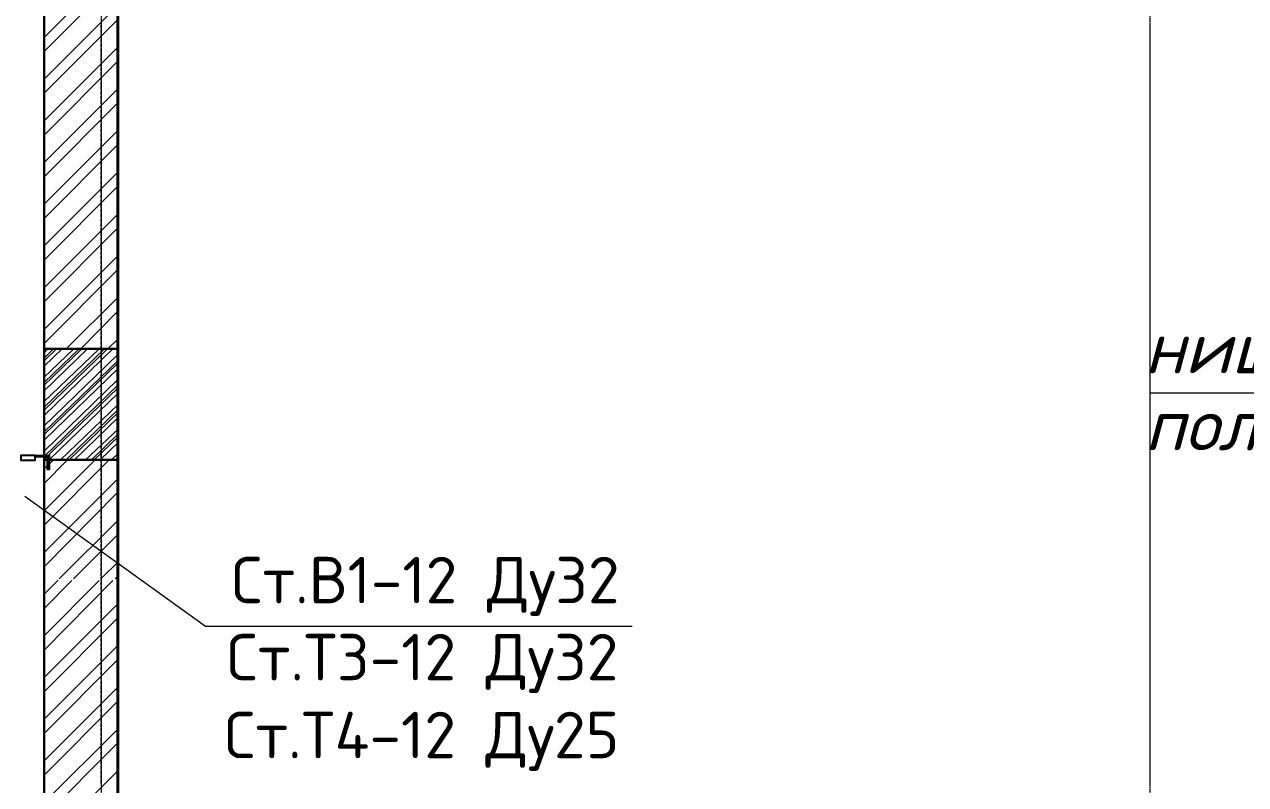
# Model space of a CAD drawing. Header units: millimetres. Extents: x -10178924 to 11692288, y -947381 to 58396.
# Drawn here: x 752193 to 758772, y -791397 to -787306 of the extents above; entities that cross this region are included whole.
import ezdxf

# ---------------------------------------------------------------- set-up
doc = ezdxf.new("R2010")
doc.units = ezdxf.units.MM
doc.linetypes.add('осевая', pattern=[50.8, 31.75, -6.35, 6.35, -6.35])
for name, color, linetype in [('PDF __0', 7, 'Continuous'), ('PDF _ВК_Выноски', 7, 'Continuous'), ('PDF _Стены внутр.1', 7, 'Continuous'), ('Стены внутр.1', 7, 'Continuous')]:
    doc.layers.add(name, color=color, linetype=linetype)
for name, color, linetype, true_color in [('PDF _Перегородки', 7, 'Continuous', 0x0037dd), ('PDF _Размеры осевые', 7, 'Continuous', 0x5d6970), ('PDF _штриховка', 7, 'Continuous', 0x95834a)]:
    doc.layers.add(name, color=color, linetype=linetype, true_color=true_color)
for name, color, linetype, lineweight in [('PDF _Текст', 7, 'Continuous', 5), ('Перегородки', 162, 'Continuous', 9), ('Размеры осевые', 153, 'Continuous', 9), ('ШТРИХОВКА', 252, 'Continuous', 15)]:
    doc.layers.add(name, color=color, linetype=linetype, lineweight=lineweight)
doc.styles.add('PDF ISOCPEUR', font='isocpeur.ttf')
doc.styles.add('PDF ISOCPEUR Italic', font='isocpeui.ttf')

# ---------------------------------------------------------------- blocks, each defined once
blk = doc.blocks.new('A$C5282721b')
at = {"layer": 'Перегородки', "lineweight": 20, "true_color": 0x000000, "transparency": 33554687}
h = blk.add_hatch(dxfattribs=at)
h.set_pattern_fill('ANSI32', color=18, scale=10, angle=359)
h.set_pattern_definition([(44, (3697.79, 237821.82), (-66.16621, 68.517116), []), (44, (3742.68, 237821.04), (-66.16621, 68.517116), [])])
h.paths.add_polyline_path([(30340.503, -8261.283), (29940.503, -8261.282), (29940.503, -8858.185), (30342.672, -8858.185)])
at = {"layer": 'ШТРИХОВКА', "ltscale": 100, "true_color": 0x000000, "transparency": 33554687}
h = blk.add_hatch(dxfattribs=at)
h.set_pattern_fill('ANSI31', color=18, scale=50)
h.set_pattern_definition([(45, (-102723.39, 24113.07), (-112.2532, 112.2532), [])])
h.paths.add_polyline_path([(30340.503, -8261.282), (29940.503, -8261.282), (29940.503, -5161.054), (30340.503, -5161.054), (30340.503, -5741.281)])
h = blk.add_hatch(dxfattribs=at)
h.set_pattern_fill('ANSI31', color=18, scale=50)
h.set_pattern_definition([(45, (-79853.19, 25128.16), (-112.2532, 112.2532), [])])
h.paths.add_polyline_path([(30308.806, -10037.639), (30340.503, -10057.45), (30340.503, -9982.609)], flags=16)
h.paths.add_polyline_path([(29940.503, -9500.003), (30274.939, -9500.003), (30340.503, -9500.003), (30340.503, -8858.185), (29940.503, -8858.185)])
h.paths.add_polyline_path([(30340.503, -9510.106), (29940.503, -9505.804), (29940.503, -15302.111), (27792.557, -15302.111), (27792.557, -15862.111), (30500.503, -15862.111), (30500.503, -12156.906), (44179.391, -12156.906), (44179.391, -11596.906), (30340.503, -11596.906)])
at = {"layer": 'Перегородки', "color": 18, "linetype": 'Continuous', "lineweight": 25, "true_color": 0x000000, "transparency": 33554687}
for p, q in [((30340.503, -8261.282), (29940.503, -8261.282)), ((30342.672, -8858.185), (29940.503, -8858.185))]:
    blk.add_line(p, q, dxfattribs=at)
at = {"layer": 'Размеры осевые', "color": 251, "linetype": 'осевая', "ltscale": 0.5, "transparency": 33554687}
for p, q in [((30250, -19000), (30250, 1500)), ((35900, -19000), (35900, 1500))]:
    blk.add_line(p, q, dxfattribs=at)
at = {"layer": 'Стены внутр.1', "color": 18, "linetype": 'Continuous', "true_color": 0x000000, "transparency": 33554687}
blk.add_line((30340.503, -8261.282), (29940.503, -8261.282), dxfattribs=at)
at = {"layer": 'Стены внутр.1', "color": 18, "linetype": 'Continuous', "true_color": 0x000000, "transparency": 33554687, "flags": 128}
for points in [[(29940.503, -4591.943), (29940.503, -8261.282)], [(30340.503, -11596.906), (30340.503, -4591.943)], [(29940.503, -8240.115), (29940.503, -10500.003)], [(29940.503, -10500.003), (29940.503, -11596.906)]]:
    blk.add_lwpolyline(points, dxfattribs=at)

msp = doc.modelspace()

# ---------------------------------------------------------------- linework, layer by layer
at = {"layer": 'PDF __0', "lineweight": 25}
msp.add_lwpolyline([(752250.3, -789625.5), (752174.1, -789625.5), (752174.1, -789650.9), (752250.3, -789650.9), (752250.3, -789625.5), (752326.5, -789625.5), (752326.5, -789701.7), (752318.1, -789701.7), (752318.1, -789633.9), (752250.3, -789633.9)], dxfattribs=at)
at = {"layer": 'PDF _ВК_Выноски', "lineweight": 13}
msp.add_lwpolyline([(752195.3, -789845.6), (753168.9, -790544.1), (753270.5, -790544.1), (755467.6, -790544.1)], dxfattribs=at)
at = {"layer": 'PDF _Перегородки', "color": 5, "lineweight": 25}
for points in [[(752694.8, -789054), (752296.9, -789054)], [(752699.1, -789650.9), (752296.9, -789650.9)]]:
    msp.add_lwpolyline(points, dxfattribs=at)
at = {"layer": 'PDF _Перегородки', "color": 5, "lineweight": 20}
for points in [[(752296.9, -789075.1), (752318.1, -789054)], [(752296.9, -789206.4), (752457.8, -789054)], [(752296.9, -789337.6), (752593.2, -789054)], [(752296.9, -789117.5), (752364.6, -789054)], [(752296.9, -789248.7), (752500.1, -789054)], [(752296.9, -789384.2), (752639.8, -789054)], [(752296.9, -789468.8), (752694.8, -789083.6)], [(752296.9, -789515.4), (752694.8, -789130.2)], [(752296.9, -789604.3), (752699, -789214.9)], [(752296.9, -789646.6), (752699, -789261.4)], [(752385.8, -789650.9), (752699.1, -789350.3)], [(752432.4, -789650.9), (752699.1, -789392.7)], [(752521.3, -789650.9), (752699.1, -789481.5)], [(752567.8, -789650.9), (752699.1, -789523.9)], [(752661, -789650.9), (752699.1, -789612.8)]]:
    msp.add_lwpolyline(points, dxfattribs=at)
at = {"layer": 'PDF _Размеры осевые', "lineweight": 9}
for points in [[(752605.9, -787305.6), (752605.9, -787305.6)], [(752605.9, -787326.8), (752605.9, -787309.8)], [(752605.9, -787331), (752605.9, -787331)], [(758257.5, -787305.6), (758257.5, -787305.6)], [(758257.5, -787326.8), (758257.5, -787309.8)], [(758257.5, -787331), (758257.5, -787331)], [(752605.9, -787352.2), (752605.9, -787335.2)], [(752605.9, -787356.4), (752605.9, -787356.4)], [(752605.9, -787377.6), (752605.9, -787360.6)], [(752605.9, -787381.8), (752605.9, -787381.8)], [(752605.9, -787403), (752605.9, -787386)], [(758257.5, -787352.2), (758257.5, -787335.2)], [(758257.5, -787356.4), (758257.5, -787356.4)], [(758257.5, -787377.6), (758257.5, -787360.6)], [(758257.5, -787381.8), (758257.5, -787381.8)], [(758257.5, -787403), (758257.5, -787386)], [(752605.9, -787407.2), (752605.9, -787407.2)], [(752605.9, -787428.4), (752605.9, -787411.4)], [(752605.9, -787432.6), (752605.9, -787432.6)], [(752605.9, -787453.8), (752605.9, -787436.8)], [(752605.9, -787458), (752605.9, -787458)], [(752605.9, -787479.2), (752605.9, -787462.2)], [(758257.5, -787407.2), (758257.5, -787407.2)], [(758257.5, -787428.4), (758257.5, -787411.4)], [(758257.5, -787432.6), (758257.5, -787432.6)], [(758257.5, -787453.8), (758257.5, -787436.8)], [(758257.5, -787458), (758257.5, -787458)], [(758257.5, -787479.2), (758257.5, -787462.2)], [(752605.9, -787483.4), (752605.9, -787483.4)], [(752605.9, -787504.6), (752605.9, -787487.6)], [(752605.9, -787508.8), (752605.9, -787508.8)], [(752605.9, -787530), (752605.9, -787513)], [(758257.5, -787483.4), (758257.5, -787483.4)], [(758257.5, -787504.6), (758257.5, -787487.6)], [(758257.5, -787508.8), (758257.5, -787508.8)], [(758257.5, -787530), (758257.5, -787513)], [(752605.9, -787534.2), (752605.9, -787534.2)], [(752605.9, -787555.4), (752605.9, -787538.4)], [(752605.9, -787559.6), (752605.9, -787559.6)], [(752605.9, -787580.8), (752605.9, -787563.8)], [(752605.9, -787585), (752605.9, -787585)], [(752605.9, -787606.2), (752605.9, -787589.2)], [(758257.5, -787534.2), (758257.5, -787534.2)], [(758257.5, -787555.4), (758257.5, -787538.4)], [(758257.5, -787559.6), (758257.5, -787559.6)], [(758257.5, -787580.8), (758257.5, -787563.8)], [(758257.5, -787585), (758257.5, -787585)], [(758257.5, -787606.2), (758257.5, -787589.2)], [(752605.9, -787610.4), (752605.9, -787610.4)], [(752605.9, -787631.6), (752605.9, -787614.6)], [(752605.9, -787635.8), (752605.9, -787635.8)], [(752605.9, -787657), (752605.9, -787640)], [(752605.9, -787661.2), (752605.9, -787661.2)], [(758257.5, -787610.4), (758257.5, -787610.4)], [(758257.5, -787631.6), (758257.5, -787614.6)], [(758257.5, -787635.8), (758257.5, -787635.8)], [(758257.5, -787657), (758257.5, -787640)], [(758257.5, -787661.2), (758257.5, -787661.2)], [(752605.9, -787682.4), (752605.9, -787665.4)], [(752605.9, -787686.6), (752605.9, -787686.6)], [(752605.9, -787707.8), (752605.9, -787690.8)], [(752605.9, -787712), (752605.9, -787712)], [(752605.9, -787733.2), (752605.9, -787716.2)], [(758257.5, -787682.4), (758257.5, -787665.4)], [(758257.5, -787686.6), (758257.5, -787686.6)], [(758257.5, -787707.8), (758257.5, -787690.8)], [(758257.5, -787712), (758257.5, -787712)], [(758257.5, -787733.2), (758257.5, -787716.2)], [(752605.9, -787737.4), (752605.9, -787737.4)], [(752605.9, -787758.6), (752605.9, -787741.6)], [(752605.9, -787762.8), (752605.9, -787762.8)], [(752605.9, -787784), (752605.9, -787767)], [(752605.9, -787788.2), (752605.9, -787788.2)], [(752605.9, -787809.4), (752605.9, -787792.4)], [(758257.5, -787737.4), (758257.5, -787737.4)], [(758257.5, -787758.6), (758257.5, -787741.6)], [(758257.5, -787762.8), (758257.5, -787762.8)], [(758257.5, -787784), (758257.5, -787767)], [(758257.5, -787788.2), (758257.5, -787788.2)], [(758257.5, -787809.4), (758257.5, -787792.4)], [(752605.9, -787813.6), (752605.9, -787813.6)], [(752605.9, -787834.8), (752605.9, -787817.8)], [(752605.9, -787839), (752605.9, -787839)], [(752605.9, -787860.2), (752605.9, -787843.2)], [(758257.5, -787813.6), (758257.5, -787813.6)], [(758257.5, -787834.8), (758257.5, -787817.8)], [(758257.5, -787839), (758257.5, -787839)], [(758257.5, -787860.2), (758257.5, -787843.2)], [(752605.9, -787864.4), (752605.9, -787864.4)], [(752605.9, -787885.6), (752605.9, -787868.6)], [(752605.9, -787889.8), (752605.9, -787889.8)], [(752605.9, -787911), (752605.9, -787894)], [(752605.9, -787915.2), (752605.9, -787915.2)], [(752605.9, -787936.4), (752605.9, -787919.4)], [(758257.5, -787864.4), (758257.5, -787864.4)], [(758257.5, -787885.6), (758257.5, -787868.6)], [(758257.5, -787889.8), (758257.5, -787889.8)], [(758257.5, -787911), (758257.5, -787894)], [(758257.5, -787915.2), (758257.5, -787915.2)], [(758257.5, -787936.4), (758257.5, -787919.4)], [(752605.9, -787940.6), (752605.9, -787940.6)], [(752605.9, -787961.8), (752605.9, -787944.8)], [(752605.9, -787966), (752605.9, -787966)], [(752605.9, -787987.2), (752605.9, -787970.2)], [(758257.5, -787940.6), (758257.5, -787940.6)], [(758257.5, -787961.8), (758257.5, -787944.8)], [(758257.5, -787966), (758257.5, -787966)], [(758257.5, -787987.2), (758257.5, -787970.2)], [(752605.9, -787991.4), (752605.9, -787991.4)], [(752605.9, -788012.6), (752605.9, -787995.6)], [(752605.9, -788016.8), (752605.9, -788016.8)], [(752605.9, -788038), (752605.9, -788021)], [(752605.9, -788042.2), (752605.9, -788042.2)], [(752605.9, -788063.4), (752605.9, -788046.4)], [(758257.5, -787991.4), (758257.5, -787991.4)], [(758257.5, -788012.6), (758257.5, -787995.6)], [(758257.5, -788016.8), (758257.5, -788016.8)], [(758257.5, -788038), (758257.5, -788021)], [(758257.5, -788042.2), (758257.5, -788042.2)], [(758257.5, -788063.4), (758257.5, -788046.4)], [(752605.9, -788067.6), (752605.9, -788067.6)], [(752605.9, -788088.8), (752605.9, -788071.8)], [(752605.9, -788093), (752605.9, -788093)], [(752605.9, -788114.2), (752605.9, -788097.2)], [(752605.9, -788118.4), (752605.9, -788118.4)], [(758257.5, -788067.6), (758257.5, -788067.6)], [(758257.5, -788088.8), (758257.5, -788071.8)], [(758257.5, -788093), (758257.5, -788093)], [(758257.5, -788114.2), (758257.5, -788097.2)], [(758257.5, -788118.4), (758257.5, -788118.4)], [(752605.9, -788139.6), (752605.9, -788122.6)], [(752605.9, -788143.8), (752605.9, -788143.8)], [(752605.9, -788165), (752605.9, -788148)], [(752605.9, -788169.2), (752605.9, -788169.2)], [(752605.9, -788190.4), (752605.9, -788173.4)], [(758257.5, -788139.6), (758257.5, -788122.6)], [(758257.5, -788143.8), (758257.5, -788143.8)], [(758257.5, -788165), (758257.5, -788148)], [(758257.5, -788169.2), (758257.5, -788169.2)], [(758257.5, -788190.4), (758257.5, -788173.4)], [(752605.9, -788194.6), (752605.9, -788194.6)], [(752605.9, -788215.8), (752605.9, -788198.8)], [(752605.9, -788220), (752605.9, -788220)], [(752605.9, -788241.2), (752605.9, -788224.2)], [(752605.9, -788245.4), (752605.9, -788245.4)], [(752605.9, -788266.6), (752605.9, -788249.6)], [(758257.5, -788194.6), (758257.5, -788194.6)], [(758257.5, -788215.8), (758257.5, -788198.8)], [(758257.5, -788220), (758257.5, -788220)], [(758257.5, -788241.2), (758257.5, -788224.2)], [(758257.5, -788245.4), (758257.5, -788245.4)], [(758257.5, -788266.6), (758257.5, -788249.6)], [(752605.9, -788270.8), (752605.9, -788270.8)], [(752605.9, -788292), (752605.9, -788275)], [(752605.9, -788296.2), (752605.9, -788296.2)], [(752605.9, -788317.4), (752605.9, -788300.4)], [(758257.5, -788270.8), (758257.5, -788270.8)], [(758257.5, -788292), (758257.5, -788275)], [(758257.5, -788296.2), (758257.5, -788296.2)], [(758257.5, -788317.4), (758257.5, -788300.4)], [(752605.9, -788321.6), (752605.9, -788321.6)], [(752605.9, -788342.8), (752605.9, -788325.8)], [(752605.9, -788347), (752605.9, -788347)], [(752605.9, -788368.2), (752605.9, -788351.2)], [(752605.9, -788372.4), (752605.9, -788372.4)], [(752605.9, -788393.6), (752605.9, -788376.6)], [(758257.5, -788321.6), (758257.5, -788321.6)], [(758257.5, -788342.8), (758257.5, -788325.8)], [(758257.5, -788347), (758257.5, -788347)], [(758257.5, -788368.2), (758257.5, -788351.2)], [(758257.5, -788372.4), (758257.5, -788372.4)], [(758257.5, -788393.6), (758257.5, -788376.6)], [(752605.9, -788397.8), (752605.9, -788397.8)], [(752605.9, -788419), (752605.9, -788402)], [(752605.9, -788423.2), (752605.9, -788423.2)], [(752605.9, -788444.4), (752605.9, -788427.4)], [(752605.9, -788448.6), (752605.9, -788448.6)], [(758257.5, -788397.8), (758257.5, -788397.8)], [(758257.5, -788419), (758257.5, -788402)], [(758257.5, -788423.2), (758257.5, -788423.2)], [(758257.5, -788444.4), (758257.5, -788427.4)], [(758257.5, -788448.6), (758257.5, -788448.6)], [(752605.9, -788469.8), (752605.9, -788452.8)], [(752605.9, -788474), (752605.9, -788474)], [(752605.9, -788495.2), (752605.9, -788478.2)], [(752605.9, -788499.4), (752605.9, -788499.4)], [(752605.9, -788520.6), (752605.9, -788503.6)], [(758257.5, -788469.8), (758257.5, -788452.8)], [(758257.5, -788474), (758257.5, -788474)], [(758257.5, -788495.2), (758257.5, -788478.2)], [(758257.5, -788499.4), (758257.5, -788499.4)], [(758257.5, -788520.6), (758257.5, -788503.6)], [(752605.9, -788524.8), (752605.9, -788524.8)], [(752605.9, -788546), (752605.9, -788529)], [(752605.9, -788550.2), (752605.9, -788550.2)], [(752605.9, -788571.4), (752605.9, -788554.4)], [(752605.9, -788575.6), (752605.9, -788575.6)], [(752605.9, -788596.8), (752605.9, -788579.8)], [(758257.5, -788524.8), (758257.5, -788524.8)], [(758257.5, -788546), (758257.5, -788529)], [(758257.5, -788550.2), (758257.5, -788550.2)], [(758257.5, -788571.4), (758257.5, -788554.4)], [(758257.5, -788575.6), (758257.5, -788575.6)], [(758257.5, -788596.8), (758257.5, -788579.8)], [(752605.9, -788601), (752605.9, -788601)], [(752605.9, -788622.2), (752605.9, -788605.2)], [(752605.9, -788626.4), (752605.9, -788626.4)], [(752605.9, -788647.6), (752605.9, -788630.6)], [(758257.5, -788601), (758257.5, -788601)], [(758257.5, -788622.2), (758257.5, -788605.2)], [(758257.5, -788626.4), (758257.5, -788626.4)], [(758257.5, -788647.6), (758257.5, -788630.6)], [(752605.9, -788651.8), (752605.9, -788651.8)], [(752605.9, -788673), (752605.9, -788656)], [(752605.9, -788677.2), (752605.9, -788677.2)], [(752605.9, -788698.4), (752605.9, -788681.4)], [(752605.9, -788702.6), (752605.9, -788702.6)], [(752605.9, -788723.8), (752605.9, -788706.8)], [(758257.5, -788651.8), (758257.5, -788651.8)], [(758257.5, -788673), (758257.5, -788656)], [(758257.5, -788677.2), (758257.5, -788677.2)], [(758257.5, -788698.4), (758257.5, -788681.4)], [(758257.5, -788702.6), (758257.5, -788702.6)], [(758257.5, -788723.8), (758257.5, -788706.8)], [(752605.9, -788728), (752605.9, -788728)], [(752605.9, -788749.2), (752605.9, -788732.2)], [(752605.9, -788753.4), (752605.9, -788753.4)], [(752605.9, -788774.6), (752605.9, -788757.6)], [(752605.9, -788778.8), (752605.9, -788778.8)], [(758257.5, -788728), (758257.5, -788728)], [(758257.5, -788749.2), (758257.5, -788732.2)], [(758257.5, -788753.4), (758257.5, -788753.4)], [(758257.5, -788774.6), (758257.5, -788757.6)], [(758257.5, -788778.8), (758257.5, -788778.8)], [(752605.9, -788800), (752605.9, -788783)], [(752605.9, -788804.2), (752605.9, -788804.2)], [(752605.9, -788825.4), (752605.9, -788808.4)], [(752605.9, -788829.6), (752605.9, -788829.6)], [(752605.9, -788850.8), (752605.9, -788833.8)], [(758257.5, -788800), (758257.5, -788783)], [(758257.5, -788804.2), (758257.5, -788804.2)], [(758257.5, -788825.4), (758257.5, -788808.4)], [(758257.5, -788829.6), (758257.5, -788829.6)], [(758257.5, -788850.8), (758257.5, -788833.8)], [(752605.9, -788855), (752605.9, -788855)], [(752605.9, -788876.2), (752605.9, -788859.2)], [(752605.9, -788880.4), (752605.9, -788880.4)], [(752605.9, -788901.6), (752605.9, -788884.6)], [(752605.9, -788905.8), (752605.9, -788905.8)], [(752605.9, -788927), (752605.9, -788910)], [(758257.5, -788855), (758257.5, -788855)], [(758257.5, -788876.2), (758257.5, -788859.2)], [(758257.5, -788880.4), (758257.5, -788880.4)], [(758257.5, -788901.6), (758257.5, -788884.6)], [(758257.5, -788905.8), (758257.5, -788905.8)], [(758257.5, -788927), (758257.5, -788910)], [(752605.9, -788931.2), (752605.9, -788931.2)], [(752605.9, -788952.4), (752605.9, -788935.4)], [(752605.9, -788956.6), (752605.9, -788956.6)], [(752605.9, -788977.8), (752605.9, -788960.8)], [(758257.5, -788931.2), (758257.5, -788931.2)], [(758257.5, -788952.4), (758257.5, -788935.4)], [(758257.5, -788956.6), (758257.5, -788956.6)], [(758257.5, -788977.8), (758257.5, -788960.8)], [(752605.9, -788982), (752605.9, -788982)], [(752605.9, -789003.2), (752605.9, -788986.2)], [(752605.9, -789007.4), (752605.9, -789007.4)], [(752605.9, -789028.6), (752605.9, -789011.6)], [(752605.9, -789032.8), (752605.9, -789032.8)], [(752605.9, -789054), (752605.9, -789037)], [(758257.5, -788982), (758257.5, -788982)], [(758257.5, -789003.2), (758257.5, -788986.2)], [(758257.5, -789007.4), (758257.5, -789007.4)], [(758257.5, -789028.6), (758257.5, -789011.6)], [(758257.5, -789032.8), (758257.5, -789032.8)], [(758257.5, -789054), (758257.5, -789037)], [(752605.9, -789058.2), (752605.9, -789058.2)], [(752605.9, -789079.4), (752605.9, -789062.4)], [(752605.9, -789083.6), (752605.9, -789083.6)], [(752605.9, -789104.8), (752605.9, -789087.8)], [(758257.5, -789058.2), (758257.5, -789058.2)], [(758257.5, -789079.4), (758257.5, -789062.4)], [(758257.5, -789083.6), (758257.5, -789083.6)], [(758257.5, -789104.8), (758257.5, -789087.8)], [(752605.9, -789109), (752605.9, -789109)], [(752605.9, -789130.2), (752605.9, -789113.2)], [(752605.9, -789134.4), (752605.9, -789134.4)], [(752605.9, -789155.6), (752605.9, -789138.6)], [(752605.9, -789159.8), (752605.9, -789159.8)], [(752605.9, -789181), (752605.9, -789164)], [(758257.5, -789109), (758257.5, -789109)], [(758257.5, -789130.2), (758257.5, -789113.2)], [(758257.5, -789134.4), (758257.5, -789134.4)], [(758257.5, -789155.6), (758257.5, -789138.6)], [(758257.5, -789159.8), (758257.5, -789159.8)], [(758257.5, -789181), (758257.5, -789164)], [(752605.9, -789185.2), (752605.9, -789185.2)], [(752605.9, -789206.4), (752605.9, -789189.4)], [(752605.9, -789210.6), (752605.9, -789210.6)], [(752605.9, -789231.8), (752605.9, -789214.8)], [(752605.9, -789236), (752605.9, -789236)], [(752605.9, -789257.2), (752605.9, -789240.2)], [(758257.5, -789185.2), (758257.5, -789185.2)], [(758257.5, -789206.4), (758257.5, -789189.4)], [(758257.5, -789210.6), (758257.5, -789210.6)], [(758257.5, -789231.8), (758257.5, -789214.8)], [(758257.5, -789236), (758257.5, -789236)], [(758257.5, -789257.2), (758257.5, -789240.2)], [(752605.9, -789261.4), (752605.9, -789261.4)], [(752605.9, -789282.6), (752605.9, -789265.6)], [(752605.9, -789286.8), (752605.9, -789286.8)], [(752605.9, -789308), (752605.9, -789291)], [(758257.5, -789261.4), (758257.5, -789261.4)], [(758257.5, -789282.6), (758257.5, -789265.6)], [(758257.5, -789286.8), (758257.5, -789286.8)], [(758257.5, -789308), (758257.5, -789291)], [(752605.9, -789312.2), (752605.9, -789312.2)], [(752605.9, -789333.4), (752605.9, -789316.4)], [(752605.9, -789337.6), (752605.9, -789337.6)], [(752605.9, -789358.8), (752605.9, -789341.8)], [(752605.9, -789363), (752605.9, -789363)], [(752605.9, -789384.2), (752605.9, -789367.2)], [(758257.5, -789312.2), (758257.5, -789312.2)], [(758257.5, -789333.4), (758257.5, -789316.4)], [(758257.5, -789337.6), (758257.5, -789337.6)], [(758257.5, -789358.8), (758257.5, -789341.8)], [(758257.5, -789363), (758257.5, -789363)], [(758257.5, -789384.2), (758257.5, -789367.2)], [(752605.9, -789388.4), (752605.9, -789388.4)], [(752605.9, -789409.6), (752605.9, -789392.6)], [(752605.9, -789413.8), (752605.9, -789413.8)], [(752605.9, -789435), (752605.9, -789418)], [(758257.5, -789388.4), (758257.5, -789388.4)], [(758257.5, -789409.6), (758257.5, -789392.6)], [(758257.5, -789413.8), (758257.5, -789413.8)], [(758257.5, -789435), (758257.5, -789418)], [(752605.9, -789439.2), (752605.9, -789439.2)], [(752605.9, -789460.4), (752605.9, -789443.4)], [(752605.9, -789464.6), (752605.9, -789464.6)], [(752605.9, -789485.8), (752605.9, -789468.8)], [(752605.9, -789490), (752605.9, -789490)], [(752605.9, -789511.2), (752605.9, -789494.2)], [(758257.5, -789439.2), (758257.5, -789439.2)], [(758257.5, -789460.4), (758257.5, -789443.4)], [(758257.5, -789464.6), (758257.5, -789464.6)], [(758257.5, -789485.8), (758257.5, -789468.8)], [(758257.5, -789490), (758257.5, -789490)], [(758257.5, -789511.2), (758257.5, -789494.2)], [(752605.9, -789515.4), (752605.9, -789515.4)], [(752605.9, -789536.6), (752605.9, -789519.6)], [(752605.9, -789540.8), (752605.9, -789540.8)], [(752605.9, -789562), (752605.9, -789545)], [(752605.9, -789566.2), (752605.9, -789566.2)], [(758257.5, -789515.4), (758257.5, -789515.4)], [(758257.5, -789536.6), (758257.5, -789519.6)], [(758257.5, -789540.8), (758257.5, -789540.8)], [(758257.5, -789562), (758257.5, -789545)], [(758257.5, -789566.2), (758257.5, -789566.2)], [(752605.9, -789587.4), (752605.9, -789570.4)], [(752605.9, -789591.6), (752605.9, -789591.6)], [(752605.9, -789612.8), (752605.9, -789595.8)], [(752605.9, -789617), (752605.9, -789617)], [(752605.9, -789638.2), (752605.9, -789621.2)], [(758257.5, -789587.4), (758257.5, -789570.4)], [(758257.5, -789591.6), (758257.5, -789591.6)], [(758257.5, -789612.8), (758257.5, -789595.8)], [(758257.5, -789617), (758257.5, -789617)], [(758257.5, -789638.2), (758257.5, -789621.2)], [(752605.9, -789642.4), (752605.9, -789642.4)], [(752605.9, -789663.6), (752605.9, -789646.6)], [(752605.9, -789667.8), (752605.9, -789667.8)], [(752605.9, -789689), (752605.9, -789672)], [(752605.9, -789693.2), (752605.9, -789693.2)], [(752605.9, -789714.4), (752605.9, -789697.4)], [(758257.5, -789642.4), (758257.5, -789642.4)], [(758257.5, -789663.6), (758257.5, -789646.6)], [(758257.5, -789667.8), (758257.5, -789667.8)], [(758257.5, -789689), (758257.5, -789672)], [(758257.5, -789693.2), (758257.5, -789693.2)], [(758257.5, -789714.4), (758257.5, -789697.4)], [(752605.9, -789718.6), (752605.9, -789718.6)], [(752605.9, -789739.8), (752605.9, -789722.8)], [(752605.9, -789744), (752605.9, -789744)], [(752605.9, -789765.2), (752605.9, -789748.2)], [(758257.5, -789718.6), (758257.5, -789718.6)], [(758257.5, -789739.8), (758257.5, -789722.8)], [(758257.5, -789744), (758257.5, -789744)], [(758257.5, -789765.2), (758257.5, -789748.2)], [(752605.9, -789769.4), (752605.9, -789769.4)], [(752605.9, -789790.6), (752605.9, -789773.6)], [(752605.9, -789794.8), (752605.9, -789794.8)], [(752605.9, -789816), (752605.9, -789799)], [(752605.9, -789820.2), (752605.9, -789820.2)], [(752605.9, -789841.4), (752605.9, -789824.4)], [(758257.5, -789769.4), (758257.5, -789769.4)], [(758257.5, -789790.6), (758257.5, -789773.6)], [(758257.5, -789794.8), (758257.5, -789794.8)], [(758257.5, -789816), (758257.5, -789799)], [(758257.5, -789820.2), (758257.5, -789820.2)], [(758257.5, -789841.4), (758257.5, -789824.4)], [(752605.9, -789845.6), (752605.9, -789845.6)], [(752605.9, -789866.8), (752605.9, -789849.8)], [(752605.9, -789871), (752605.9, -789871)], [(752605.9, -789892.2), (752605.9, -789875.2)], [(752605.9, -789896.4), (752605.9, -789896.4)], [(758257.5, -789845.6), (758257.5, -789845.6)], [(758257.5, -789866.8), (758257.5, -789849.8)], [(758257.5, -789871), (758257.5, -789871)], [(758257.5, -789892.2), (758257.5, -789875.2)], [(758257.5, -789896.4), (758257.5, -789896.4)], [(752605.9, -789917.6), (752605.9, -789900.6)], [(752605.9, -789921.8), (752605.9, -789921.8)], [(752605.9, -789943), (752605.9, -789926)], [(752605.9, -789947.2), (752605.9, -789947.2)], [(752605.9, -789968.4), (752605.9, -789951.4)], [(758257.5, -789917.6), (758257.5, -789900.6)], [(758257.5, -789921.8), (758257.5, -789921.8)], [(758257.5, -789943), (758257.5, -789926)], [(758257.5, -789947.2), (758257.5, -789947.2)], [(758257.5, -789968.4), (758257.5, -789951.4)], [(752605.9, -789972.6), (752605.9, -789972.6)], [(752605.9, -789993.8), (752605.9, -789976.8)], [(752605.9, -789998), (752605.9, -789998)], [(752605.9, -790019.2), (752605.9, -790002.2)], [(752605.9, -790023.4), (752605.9, -790023.4)], [(752605.9, -790044.6), (752605.9, -790027.6)], [(758257.5, -789972.6), (758257.5, -789972.6)], [(758257.5, -789993.8), (758257.5, -789976.8)], [(758257.5, -789998), (758257.5, -789998)], [(758257.5, -790019.2), (758257.5, -790002.2)], [(758257.5, -790023.4), (758257.5, -790023.4)], [(758257.5, -790044.6), (758257.5, -790027.6)], [(752605.9, -790048.8), (752605.9, -790048.8)], [(752605.9, -790070), (752605.9, -790053)], [(752605.9, -790074.2), (752605.9, -790074.2)], [(752605.9, -790095.4), (752605.9, -790078.4)], [(758257.5, -790048.8), (758257.5, -790048.8)], [(758257.5, -790070), (758257.5, -790053)], [(758257.5, -790074.2), (758257.5, -790074.2)], [(758257.5, -790095.4), (758257.5, -790078.4)], [(752605.9, -790099.6), (752605.9, -790099.6)], [(752605.9, -790120.8), (752605.9, -790103.8)], [(752605.9, -790125), (752605.9, -790125)], [(752605.9, -790146.2), (752605.9, -790129.2)], [(752605.9, -790150.4), (752605.9, -790150.4)], [(752605.9, -790171.6), (752605.9, -790154.6)], [(758257.5, -790099.6), (758257.5, -790099.6)], [(758257.5, -790120.8), (758257.5, -790103.8)], [(758257.5, -790125), (758257.5, -790125)], [(758257.5, -790146.2), (758257.5, -790129.2)], [(758257.5, -790150.4), (758257.5, -790150.4)], [(758257.5, -790171.6), (758257.5, -790154.6)], [(752605.9, -790175.8), (752605.9, -790175.8)], [(752605.9, -790197), (752605.9, -790180)], [(752605.9, -790201.2), (752605.9, -790201.2)], [(752605.9, -790222.4), (752605.9, -790205.4)], [(752605.9, -790226.6), (752605.9, -790226.6)], [(758257.5, -790175.8), (758257.5, -790175.8)], [(758257.5, -790197), (758257.5, -790180)], [(758257.5, -790201.2), (758257.5, -790201.2)], [(758257.5, -790222.4), (758257.5, -790205.4)], [(758257.5, -790226.6), (758257.5, -790226.6)], [(752605.9, -790247.8), (752605.9, -790230.8)], [(752605.9, -790252), (752605.9, -790252)], [(752605.9, -790273.2), (752605.9, -790256.2)], [(752605.9, -790277.4), (752605.9, -790277.4)], [(752605.9, -790298.6), (752605.9, -790281.6)], [(758257.5, -790247.8), (758257.5, -790230.8)], [(758257.5, -790252), (758257.5, -790252)], [(758257.5, -790273.2), (758257.5, -790256.2)], [(758257.5, -790277.4), (758257.5, -790277.4)], [(758257.5, -790298.6), (758257.5, -790281.6)], [(752605.9, -790302.8), (752605.9, -790302.8)], [(752605.9, -790324), (752605.9, -790307)], [(752605.9, -790328.2), (752605.9, -790328.2)], [(752605.9, -790349.4), (752605.9, -790332.4)], [(752605.9, -790353.6), (752605.9, -790353.6)], [(752605.9, -790374.8), (752605.9, -790357.8)], [(758257.5, -790302.8), (758257.5, -790302.8)], [(758257.5, -790324), (758257.5, -790307)], [(758257.5, -790328.2), (758257.5, -790328.2)], [(758257.5, -790349.4), (758257.5, -790332.4)], [(758257.5, -790353.6), (758257.5, -790353.6)], [(758257.5, -790374.8), (758257.5, -790357.8)], [(752605.9, -790379), (752605.9, -790379)], [(752605.9, -790400.2), (752605.9, -790383.2)], [(752605.9, -790404.4), (752605.9, -790404.4)], [(752605.9, -790425.6), (752605.9, -790408.6)], [(758257.5, -790379), (758257.5, -790379)], [(758257.5, -790400.2), (758257.5, -790383.2)], [(758257.5, -790404.4), (758257.5, -790404.4)], [(758257.5, -790425.6), (758257.5, -790408.6)], [(752605.9, -790429.8), (752605.9, -790429.8)], [(752605.9, -790451), (752605.9, -790434)], [(752605.9, -790455.2), (752605.9, -790455.2)], [(752605.9, -790476.4), (752605.9, -790459.4)], [(752605.9, -790480.6), (752605.9, -790480.6)], [(752605.9, -790501.8), (752605.9, -790484.8)], [(758257.5, -790429.8), (758257.5, -790429.8)], [(758257.5, -790451), (758257.5, -790434)], [(758257.5, -790455.2), (758257.5, -790455.2)], [(758257.5, -790476.4), (758257.5, -790459.4)], [(758257.5, -790480.6), (758257.5, -790480.6)], [(758257.5, -790501.8), (758257.5, -790484.8)], [(752605.9, -790506), (752605.9, -790506)], [(752605.9, -790527.2), (752605.9, -790510.2)], [(752605.9, -790531.4), (752605.9, -790531.4)], [(752605.9, -790552.6), (752605.9, -790535.6)], [(758257.5, -790506), (758257.5, -790506)], [(758257.5, -790527.2), (758257.5, -790510.2)], [(758257.5, -790531.4), (758257.5, -790531.4)], [(758257.5, -790552.6), (758257.5, -790535.6)], [(752605.9, -790556.8), (752605.9, -790556.8)], [(752605.9, -790578), (752605.9, -790561)], [(752605.9, -790582.2), (752605.9, -790582.2)], [(752605.9, -790603.4), (752605.9, -790586.4)], [(752605.9, -790607.6), (752605.9, -790607.6)], [(752605.9, -790628.8), (752605.9, -790611.8)], [(758257.5, -790556.8), (758257.5, -790556.8)], [(758257.5, -790578), (758257.5, -790561)], [(758257.5, -790582.2), (758257.5, -790582.2)], [(758257.5, -790603.4), (758257.5, -790586.4)], [(758257.5, -790607.6), (758257.5, -790607.6)], [(758257.5, -790628.8), (758257.5, -790611.8)], [(752605.9, -790633), (752605.9, -790633)], [(752605.9, -790654.2), (752605.9, -790637.2)], [(752605.9, -790658.4), (752605.9, -790658.4)], [(752605.9, -790679.6), (752605.9, -790662.7)], [(752605.9, -790683.8), (752605.9, -790683.8)], [(758257.5, -790633), (758257.5, -790633)], [(758257.5, -790654.2), (758257.5, -790637.2)], [(758257.5, -790658.4), (758257.5, -790658.4)], [(758257.5, -790679.6), (758257.5, -790662.7)], [(758257.5, -790683.8), (758257.5, -790683.8)], [(752605.9, -790705), (752605.9, -790688)], [(752605.9, -790709.2), (752605.9, -790709.2)], [(752605.9, -790730.4), (752605.9, -790713.4)], [(752605.9, -790734.6), (752605.9, -790734.6)], [(752605.9, -790755.8), (752605.9, -790738.8)], [(758257.5, -790705), (758257.5, -790688)], [(758257.5, -790709.2), (758257.5, -790709.2)], [(758257.5, -790730.4), (758257.5, -790713.4)], [(758257.5, -790734.6), (758257.5, -790734.6)], [(758257.5, -790755.8), (758257.5, -790738.8)], [(752605.9, -790760), (752605.9, -790760)], [(752605.9, -790781.2), (752605.9, -790764.2)], [(752605.9, -790785.4), (752605.9, -790785.4)], [(752605.9, -790806.6), (752605.9, -790789.7)], [(752605.9, -790810.8), (752605.9, -790810.8)], [(752605.9, -790832), (752605.9, -790815)], [(758257.5, -790760), (758257.5, -790760)], [(758257.5, -790781.2), (758257.5, -790764.2)], [(758257.5, -790785.4), (758257.5, -790785.4)], [(758257.5, -790806.6), (758257.5, -790789.7)], [(758257.5, -790810.8), (758257.5, -790810.8)], [(758257.5, -790832), (758257.5, -790815)], [(752605.9, -790836.2), (752605.9, -790836.2)], [(752605.9, -790857.4), (752605.9, -790840.4)], [(752605.9, -790861.6), (752605.9, -790861.6)], [(752605.9, -790882.8), (752605.9, -790865.9)], [(758257.5, -790836.2), (758257.5, -790836.2)], [(758257.5, -790857.4), (758257.5, -790840.4)], [(758257.5, -790861.6), (758257.5, -790861.6)], [(758257.5, -790882.8), (758257.5, -790865.9)], [(752605.9, -790887), (752605.9, -790887)], [(752605.9, -790908.2), (752605.9, -790891.3)], [(752605.9, -790912.4), (752605.9, -790912.4)], [(752605.9, -790933.6), (752605.9, -790916.7)], [(752605.9, -790937.8), (752605.9, -790937.8)], [(752605.9, -790959), (752605.9, -790942)], [(758257.5, -790887), (758257.5, -790887)], [(758257.5, -790908.2), (758257.5, -790891.3)], [(758257.5, -790912.4), (758257.5, -790912.4)], [(758257.5, -790933.6), (758257.5, -790916.7)], [(758257.5, -790937.8), (758257.5, -790937.8)], [(758257.5, -790959), (758257.5, -790942)], [(752605.9, -790963.2), (752605.9, -790963.2)], [(752605.9, -790984.4), (752605.9, -790967.4)], [(752605.9, -790988.6), (752605.9, -790988.6)], [(752605.9, -791009.8), (752605.9, -790992.9)], [(752605.9, -791014), (752605.9, -791014)], [(758257.5, -790963.2), (758257.5, -790963.2)], [(758257.5, -790984.4), (758257.5, -790967.4)], [(758257.5, -790988.6), (758257.5, -790988.6)], [(758257.5, -791009.8), (758257.5, -790992.9)], [(758257.5, -791014), (758257.5, -791014)], [(752605.9, -791035.2), (752605.9, -791018.3)], [(752605.9, -791039.4), (752605.9, -791039.4)], [(752605.9, -791060.6), (752605.9, -791043.7)], [(752605.9, -791064.8), (752605.9, -791064.8)], [(752605.9, -791086), (752605.9, -791069)], [(758257.5, -791035.2), (758257.5, -791018.3)], [(758257.5, -791039.4), (758257.5, -791039.4)], [(758257.5, -791060.6), (758257.5, -791043.7)], [(758257.5, -791064.8), (758257.5, -791064.8)], [(758257.5, -791086), (758257.5, -791069)], [(752605.9, -791090.2), (752605.9, -791090.2)], [(752605.9, -791111.4), (752605.9, -791094.5)], [(752605.9, -791115.6), (752605.9, -791115.6)], [(752605.9, -791136.8), (752605.9, -791119.9)], [(752605.9, -791141), (752605.9, -791141)], [(752605.9, -791162.2), (752605.9, -791145.3)], [(758257.5, -791090.2), (758257.5, -791090.2)], [(758257.5, -791111.4), (758257.5, -791094.5)], [(758257.5, -791115.6), (758257.5, -791115.6)], [(758257.5, -791136.8), (758257.5, -791119.9)], [(758257.5, -791141), (758257.5, -791141)], [(758257.5, -791162.2), (758257.5, -791145.3)], [(752605.9, -791166.4), (752605.9, -791166.4)], [(752605.9, -791187.6), (752605.9, -791170.7)], [(752605.9, -791191.8), (752605.9, -791191.8)], [(752605.9, -791213), (752605.9, -791196)], [(758257.5, -791166.4), (758257.5, -791166.4)], [(758257.5, -791187.6), (758257.5, -791170.7)], [(758257.5, -791191.8), (758257.5, -791191.8)], [(758257.5, -791213), (758257.5, -791196)], [(752605.9, -791217.2), (752605.9, -791217.2)], [(752605.9, -791238.4), (752605.9, -791221.5)], [(752605.9, -791242.6), (752605.9, -791242.6)], [(752605.9, -791263.8), (752605.9, -791246.9)], [(752605.9, -791268), (752605.9, -791268)], [(752605.9, -791289.2), (752605.9, -791272.3)], [(758257.5, -791217.2), (758257.5, -791217.2)], [(758257.5, -791238.4), (758257.5, -791221.5)], [(758257.5, -791242.6), (758257.5, -791242.6)], [(758257.5, -791263.8), (758257.5, -791246.9)], [(758257.5, -791268), (758257.5, -791268)], [(758257.5, -791289.2), (758257.5, -791272.3)], [(752605.9, -791293.4), (752605.9, -791293.4)], [(752605.9, -791314.6), (752605.9, -791297.7)], [(752605.9, -791318.8), (752605.9, -791318.8)], [(752605.9, -791340), (752605.9, -791323.1)], [(752605.9, -791344.2), (752605.9, -791344.2)], [(758257.5, -791293.4), (758257.5, -791293.4)], [(758257.5, -791314.6), (758257.5, -791297.7)], [(758257.5, -791318.8), (758257.5, -791318.8)], [(758257.5, -791340), (758257.5, -791323.1)], [(758257.5, -791344.2), (758257.5, -791344.2)], [(752605.9, -791365.4), (752605.9, -791348.5)], [(752605.9, -791369.6), (752605.9, -791369.6)], [(752605.9, -791390.8), (752605.9, -791373.9)], [(752605.9, -791395), (752605.9, -791395)], [(758257.5, -791365.4), (758257.5, -791348.5)], [(758257.5, -791369.6), (758257.5, -791369.6)], [(758257.5, -791390.8), (758257.5, -791373.9)], [(758257.5, -791395), (758257.5, -791395)]]:
    msp.add_lwpolyline(points, dxfattribs=at)
at = {"layer": 'PDF _Стены внутр.1', "lineweight": 25}
for points in [[(752296.9, -785383.6), (752296.9, -789053.8)], [(752694.8, -792385.6), (752694.8, -785383.9)], [(752296.9, -789032.8), (752296.9, -791289.1), (752296.9, -792385.5)], [(752694.8, -789054), (752296.9, -789054)]]:
    msp.add_lwpolyline(points, dxfattribs=at)
at = {"layer": 'PDF _Текст'}
msp.add_lwpolyline([(765204.4, -792809), (761326.8, -789291.2), (758257.8, -789291.2)], dxfattribs=at)
at = {"layer": 'PDF _штриховка', "color": 251, "lineweight": 5, "true_color": 0x636466}
for points in [[(752296.9, -787453.8), (752694.8, -787055.8)], [(752296.9, -787678.1), (752694.8, -787280.2)], [(752296.9, -787902.5), (752694.8, -787504.6)], [(752296.9, -788126.9), (752694.8, -787728.9)], [(752296.9, -788351.2), (752694.8, -787953.3)], [(752296.9, -788575.6), (752694.8, -788177.7)], [(752296.9, -788800), (752694.8, -788402)], [(752296.9, -789024.3), (752694.8, -788626.4)], [(752495.9, -789054), (752694.8, -788850.8)], [(752296.9, -789777.9), (752423.9, -789650.9)], [(752296.9, -790002.2), (752648.2, -789650.9)], [(752296.9, -790226.6), (752694.8, -789824.5)], [(752457.8, -790290.1), (752694.8, -790053.1)], [(752682.1, -790290.1), (752694.8, -790277.4)], [(752296.9, -790451), (752449.3, -790298.6)], [(752296.9, -790675.3), (752669.4, -790298.6)], [(752296.9, -790899.7), (752694.8, -790501.8)], [(752296.9, -791124.1), (752694.8, -790726.2)], [(752296.9, -791348.5), (752694.8, -790950.5)], [(752296.9, -791572.8), (752694.8, -791174.9)]]:
    msp.add_lwpolyline(points, dxfattribs=at)

# ---------------------------------------------------------------- block references
msp.add_blockref('A$C5282721b', (722358.6, -780790.4))

# ---------------------------------------------------------------- texts
at = {"layer": 'PDF _Текст', "attachment_point": 4}
for s, insert, char_height, style in [('ниша для выпуска', (758227.8, -789081.6), 279.266, 'PDF ISOCPEUR Italic'), ('поливочного крана', (758227.8, -789496.4), 279.266, 'PDF ISOCPEUR Italic'), ('Ст.В1-12 Ду32', (753308.7, -790330.4), 249.994, 'PDF ISOCPEUR'), ('Ст.Т3-12 Ду32', (753283.3, -790745.3), 249.994, 'PDF ISOCPEUR'), ('Ст.Т4-12 Ду25', (753270.6, -791164.4), 249.994, 'PDF ISOCPEUR')]:
    msp.add_mtext(s, dxfattribs=dict(at, insert=insert, char_height=char_height, style=style))

doc.saveas('drawing.dxf')
